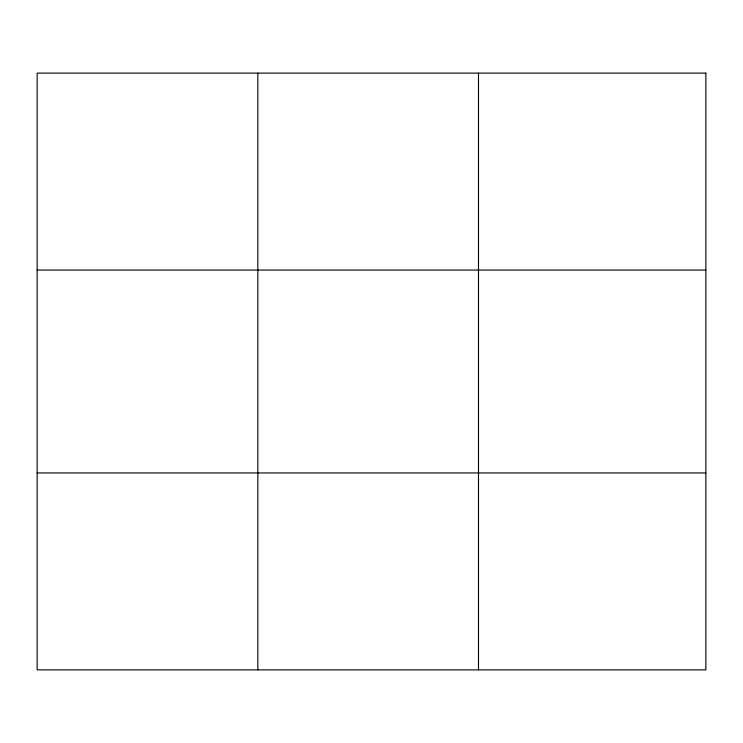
<?xml version="1.0" encoding="UTF-8"?>
<svg xmlns="http://www.w3.org/2000/svg" width="743" height="743" viewBox="0 0 743 743"><rect width="100%" height="100%" fill="white"/><g stroke="black" fill="none" stroke-linecap="round" stroke-linejoin="round"><path stroke-width="1.11" d="M257.821 669.88L257.821 73.12M478.492 669.88L478.492 73.12M37.15 270.053L705.85 270.053M37.15 472.947L705.85 472.947M705.85 73.12L705.85 669.88L37.15 669.88L37.15 73.12L705.85 73.12"/></g></svg>
